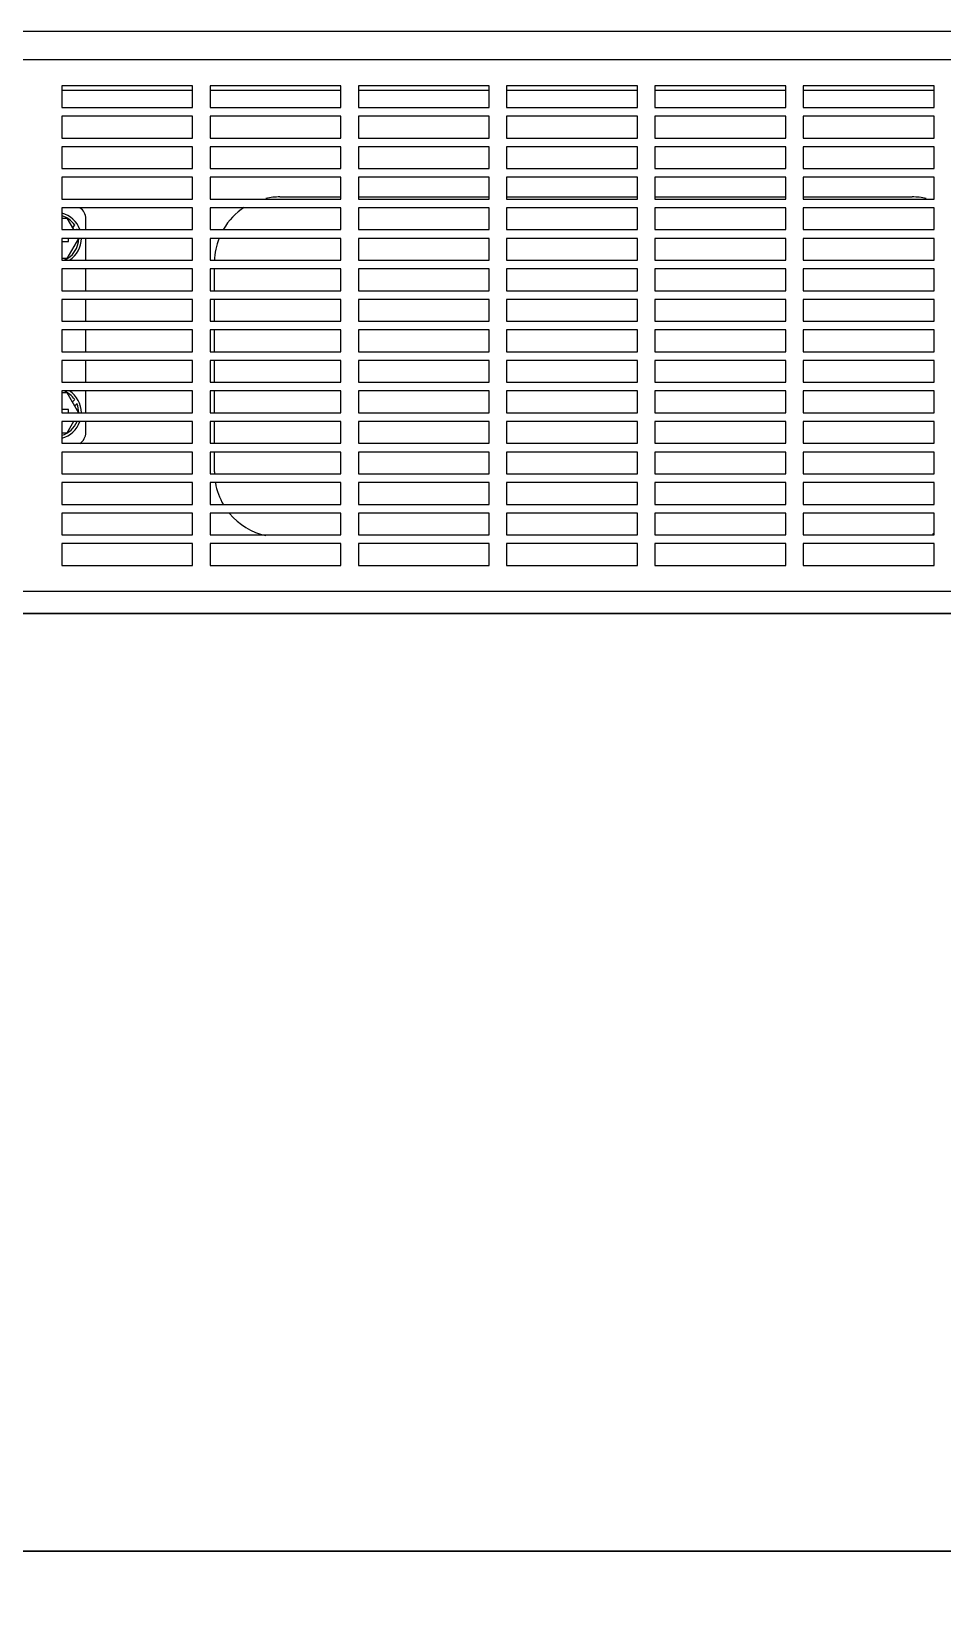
# Model space of a CAD drawing. Extents: x 61367 to 140945, y -1257 to 25588.
# Drawn here: x 82776 to 82985, y 17996.3 to 18354.6 of the extents above; entities that cross this region are included whole.
import ezdxf

# ---------------------------------------------------------------- set-up
doc = ezdxf.new("R2010")
doc.units = 0
doc.header["$MEASUREMENT"] = 0
doc.layers.get('0').update_dxf_attribs({"linetype": 'CONTINUOUS'})
for name, color, linetype in [('2401-00300-M6-16HWMC_0', 7, 'CONTINUOUS'), ('4212-73755_1_0', 7, 'CONTINUOUS'), ('4212-88600-1_0', 7, 'CONTINUOUS'), ('4215-06931_0', 7, 'CONTINUOUS'), ('4215-06932_0', 7, 'CONTINUOUS')]:
    doc.layers.add(name, color=color, linetype=linetype)
doc.layers.add('THICK', color=7, linetype='CONTINUOUS', lineweight=0)

# ---------------------------------------------------------------- blocks, each defined once
blk = doc.blocks.new('RYTYHTR')
at = {"layer": '2401-00300-M6-16HWMC_0', "color": 7, "linetype": 'Continuous'}
for p, q in [((-35064.9, -69631.53), (-35063.73, -69631.53)), ((-35063.73, -69631.53), (-35062.2, -69634.16)), ((-35061.95, -69633.15), (-35062.48, -69633.68)), ((-35061.55, -69634.16), (-35061.46, -69634.07)), ((-35064.9, -69636.91), (-35063.4, -69636.91)), ((-35061.05, -69636.16), (-35063.73, -69640.8)), ((-35063.4, -69636.91), (-35063.4, -69636.16)), ((-35063.73, -69640.8), (-35064.9, -69640.8)), ((-35064.9, -69671.53), (-35063.73, -69671.53)), ((-35063.73, -69671.53), (-35061.05, -69676.16)), ((-35061.95, -69673.15), (-35062.48, -69673.68)), ((-35061.97, -69674.58), (-35061.46, -69674.07)), ((-35063.4, -69675.41), (-35064.9, -69675.41)), ((-35062.2, -69678.16), (-35063.73, -69680.8)), ((-35063.4, -69676.16), (-35063.4, -69675.41)), ((-35063.73, -69680.8), (-35064.9, -69680.8))]:
    blk.add_line(p, q, dxfattribs=at)
for centre, radius, start, end in [((-35066.4, -69636.16), 6, 19.4734, 75.5051), ((-35066.4, -69636.16), 5.38, 34.1123, 73.7788), ((-35066.4, -69636.16), 5.38, 21.8637, 22.9799), ((-35066.4, -69636.16), 5.38, 291.2143, 0), ((-35066.4, -69636.16), 6, 303.3988, 0), ((-35066.4, -69676.16), 5.38, 34.1123, 68.761), ((-35066.4, -69676.16), 6, 0, 56.6012), ((-35066.4, -69676.16), 5.38, 0, 22.9799), ((-35066.4, -69676.16), 6, 284.4949, 340.5266), ((-35066.4, -69676.16), 5.38, 286.2161, 338.0978)]:
    blk.add_arc(centre, radius, start, end, dxfattribs=at)
at = {"layer": '4212-73755_1_0', "color": 7, "linetype": 'Continuous'}
blk.add_line((-35910.4, -69588.66), (-34259.4, -69588.66), dxfattribs=at)
at = {"layer": '4212-88600-1_0', "color": 7, "linetype": 'Continuous'}
for p, q in [((-35064.9, -69602.16), (-35034.9, -69602.16)), ((-35030.9, -69602.16), (-35000.9, -69602.16)), ((-34996.9, -69602.16), (-34966.9, -69602.16)), ((-34962.9, -69602.16), (-34932.9, -69602.16)), ((-34928.9, -69602.16), (-34898.9, -69602.16)), ((-34894.9, -69602.16), (-34864.9, -69602.16)), ((-35014.9, -69626.66), (-35000.9, -69626.66)), ((-34996.9, -69626.66), (-34966.9, -69626.66)), ((-34962.9, -69626.66), (-34932.9, -69626.66)), ((-34928.9, -69626.66), (-34898.9, -69626.66)), ((-34894.9, -69626.66), (-34869.9, -69626.66)), ((-35029.9, -69648.16), (-35029.9, -69643.16)), ((-35029.9, -69655.16), (-35029.9, -69650.16)), ((-35029.9, -69662.16), (-35029.9, -69657.16)), ((-35029.9, -69669.16), (-35029.9, -69664.16)), ((-35029.9, -69676.16), (-35029.9, -69671.16)), ((-35029.9, -69683.16), (-35029.9, -69678.16)), ((-35029.9, -69689.66), (-35029.9, -69685.16)), ((-35917.4, -69722.16), (-34252.4, -69722.16))]:
    blk.add_line(p, q, dxfattribs=at)
for centre, start, end in [((-35014.9, -69641.66), 90, 102.3432), ((-34869.9, -69641.66), 77.6568, 90), ((-35014.9, -69641.66), 122.9462, 149.6444), ((-35014.9, -69641.66), 158.3062, 178.6689), ((-35014.9, -69689.66), 180, 181.3311), ((-35014.9, -69689.66), 189.8145, 210.3556), ((-35014.9, -69689.66), 219.6773, 257.6568), ((-34869.9, -69689.66), 288, 288.8269)]:
    blk.add_arc(centre, 15, start, end, dxfattribs=at)
at = {"layer": '4215-06931_0', "color": 7, "linetype": 'Continuous'}
for p, q in [((-35917.9, -69595.16), (-34251.9, -69595.16)), ((-35034.9, -69601.16), (-35064.9, -69601.16)), ((-35064.9, -69601.16), (-35064.9, -69606.16)), ((-35034.9, -69606.16), (-35034.9, -69601.16)), ((-35000.9, -69601.16), (-35030.9, -69601.16)), ((-35030.9, -69601.16), (-35030.9, -69606.16)), ((-35000.9, -69606.16), (-35000.9, -69601.16)), ((-34966.9, -69601.16), (-34996.9, -69601.16)), ((-34996.9, -69601.16), (-34996.9, -69606.16)), ((-34966.9, -69606.16), (-34966.9, -69601.16)), ((-34932.9, -69601.16), (-34962.9, -69601.16)), ((-34962.9, -69601.16), (-34962.9, -69606.16)), ((-34932.9, -69606.16), (-34932.9, -69601.16)), ((-34898.9, -69601.16), (-34928.9, -69601.16)), ((-34928.9, -69601.16), (-34928.9, -69606.16)), ((-34898.9, -69606.16), (-34898.9, -69601.16)), ((-34864.9, -69601.16), (-34894.9, -69601.16)), ((-34894.9, -69601.16), (-34894.9, -69606.16)), ((-34864.9, -69606.16), (-34864.9, -69601.16)), ((-35064.9, -69606.16), (-35034.9, -69606.16)), ((-35030.9, -69606.16), (-35000.9, -69606.16)), ((-34996.9, -69606.16), (-34966.9, -69606.16)), ((-34962.9, -69606.16), (-34932.9, -69606.16)), ((-34928.9, -69606.16), (-34898.9, -69606.16)), ((-34894.9, -69606.16), (-34864.9, -69606.16)), ((-35034.9, -69608.16), (-35064.9, -69608.16)), ((-35064.9, -69608.16), (-35064.9, -69613.16)), ((-35034.9, -69613.16), (-35034.9, -69608.16)), ((-35000.9, -69608.16), (-35030.9, -69608.16)), ((-35030.9, -69608.16), (-35030.9, -69613.16)), ((-35000.9, -69613.16), (-35000.9, -69608.16)), ((-34966.9, -69608.16), (-34996.9, -69608.16)), ((-34996.9, -69608.16), (-34996.9, -69613.16)), ((-34966.9, -69613.16), (-34966.9, -69608.16)), ((-34932.9, -69608.16), (-34962.9, -69608.16)), ((-34962.9, -69608.16), (-34962.9, -69613.16)), ((-34932.9, -69613.16), (-34932.9, -69608.16)), ((-34898.9, -69608.16), (-34928.9, -69608.16)), ((-34928.9, -69608.16), (-34928.9, -69613.16)), ((-34898.9, -69613.16), (-34898.9, -69608.16)), ((-34864.9, -69608.16), (-34894.9, -69608.16)), ((-34894.9, -69608.16), (-34894.9, -69613.16)), ((-34864.9, -69613.16), (-34864.9, -69608.16)), ((-35064.9, -69613.16), (-35034.9, -69613.16)), ((-35030.9, -69613.16), (-35000.9, -69613.16)), ((-34996.9, -69613.16), (-34966.9, -69613.16)), ((-34962.9, -69613.16), (-34932.9, -69613.16)), ((-34928.9, -69613.16), (-34898.9, -69613.16)), ((-34894.9, -69613.16), (-34864.9, -69613.16)), ((-35034.9, -69615.16), (-35064.9, -69615.16)), ((-35064.9, -69615.16), (-35064.9, -69620.16)), ((-35034.9, -69620.16), (-35034.9, -69615.16)), ((-35000.9, -69615.16), (-35030.9, -69615.16)), ((-35030.9, -69615.16), (-35030.9, -69620.16)), ((-35000.9, -69620.16), (-35000.9, -69615.16)), ((-34966.9, -69615.16), (-34996.9, -69615.16)), ((-34996.9, -69615.16), (-34996.9, -69620.16)), ((-34966.9, -69620.16), (-34966.9, -69615.16)), ((-34932.9, -69615.16), (-34962.9, -69615.16)), ((-34962.9, -69615.16), (-34962.9, -69620.16)), ((-34932.9, -69620.16), (-34932.9, -69615.16)), ((-34898.9, -69615.16), (-34928.9, -69615.16)), ((-34928.9, -69615.16), (-34928.9, -69620.16)), ((-34898.9, -69620.16), (-34898.9, -69615.16)), ((-34864.9, -69615.16), (-34894.9, -69615.16)), ((-34894.9, -69615.16), (-34894.9, -69620.16)), ((-34864.9, -69620.16), (-34864.9, -69615.16)), ((-35064.9, -69620.16), (-35034.9, -69620.16)), ((-35030.9, -69620.16), (-35000.9, -69620.16)), ((-34996.9, -69620.16), (-34966.9, -69620.16)), ((-34962.9, -69620.16), (-34932.9, -69620.16)), ((-34928.9, -69620.16), (-34898.9, -69620.16)), ((-34894.9, -69620.16), (-34864.9, -69620.16)), ((-35034.9, -69622.16), (-35064.9, -69622.16)), ((-35064.9, -69622.16), (-35064.9, -69627.16)), ((-35034.9, -69627.16), (-35034.9, -69622.16)), ((-35000.9, -69622.16), (-35030.9, -69622.16)), ((-35030.9, -69622.16), (-35030.9, -69627.16)), ((-35000.9, -69627.16), (-35000.9, -69622.16)), ((-34966.9, -69622.16), (-34996.9, -69622.16)), ((-34996.9, -69622.16), (-34996.9, -69627.16)), ((-34966.9, -69627.16), (-34966.9, -69622.16)), ((-34932.9, -69622.16), (-34962.9, -69622.16)), ((-34962.9, -69622.16), (-34962.9, -69627.16)), ((-34932.9, -69627.16), (-34932.9, -69622.16)), ((-34898.9, -69622.16), (-34928.9, -69622.16)), ((-34928.9, -69622.16), (-34928.9, -69627.16)), ((-34898.9, -69627.16), (-34898.9, -69622.16)), ((-34864.9, -69622.16), (-34894.9, -69622.16)), ((-34894.9, -69622.16), (-34894.9, -69627.16)), ((-34864.9, -69627.16), (-34864.9, -69622.16)), ((-35064.9, -69627.16), (-35034.9, -69627.16)), ((-35030.9, -69627.16), (-35000.9, -69627.16)), ((-34996.9, -69627.16), (-34966.9, -69627.16)), ((-34962.9, -69627.16), (-34932.9, -69627.16)), ((-34928.9, -69627.16), (-34898.9, -69627.16)), ((-34894.9, -69627.16), (-34864.9, -69627.16)), ((-35034.9, -69629.16), (-35064.9, -69629.16)), ((-35064.9, -69629.16), (-35064.9, -69634.16)), ((-35034.9, -69634.16), (-35034.9, -69629.16)), ((-35000.9, -69629.16), (-35030.9, -69629.16)), ((-35030.9, -69629.16), (-35030.9, -69634.16)), ((-35000.9, -69634.16), (-35000.9, -69629.16)), ((-34966.9, -69629.16), (-34996.9, -69629.16)), ((-34996.9, -69629.16), (-34996.9, -69634.16)), ((-34966.9, -69634.16), (-34966.9, -69629.16)), ((-34932.9, -69629.16), (-34962.9, -69629.16)), ((-34962.9, -69629.16), (-34962.9, -69634.16)), ((-34932.9, -69634.16), (-34932.9, -69629.16)), ((-34898.9, -69629.16), (-34928.9, -69629.16)), ((-34928.9, -69629.16), (-34928.9, -69634.16)), ((-34898.9, -69634.16), (-34898.9, -69629.16)), ((-34864.9, -69629.16), (-34894.9, -69629.16)), ((-34894.9, -69629.16), (-34894.9, -69634.16)), ((-34864.9, -69634.16), (-34864.9, -69629.16)), ((-35064.9, -69634.16), (-35034.9, -69634.16)), ((-35030.9, -69634.16), (-35000.9, -69634.16)), ((-34996.9, -69634.16), (-34966.9, -69634.16)), ((-34962.9, -69634.16), (-34932.9, -69634.16)), ((-34928.9, -69634.16), (-34898.9, -69634.16)), ((-34894.9, -69634.16), (-34864.9, -69634.16)), ((-35034.9, -69636.16), (-35064.9, -69636.16)), ((-35064.9, -69636.16), (-35064.9, -69641.16)), ((-35034.9, -69641.16), (-35034.9, -69636.16)), ((-35000.9, -69636.16), (-35030.9, -69636.16)), ((-35030.9, -69636.16), (-35030.9, -69641.16)), ((-35000.9, -69641.16), (-35000.9, -69636.16)), ((-34966.9, -69636.16), (-34996.9, -69636.16)), ((-34996.9, -69636.16), (-34996.9, -69641.16)), ((-34966.9, -69641.16), (-34966.9, -69636.16)), ((-34932.9, -69636.16), (-34962.9, -69636.16)), ((-34962.9, -69636.16), (-34962.9, -69641.16)), ((-34932.9, -69641.16), (-34932.9, -69636.16)), ((-34898.9, -69636.16), (-34928.9, -69636.16)), ((-34928.9, -69636.16), (-34928.9, -69641.16)), ((-34898.9, -69641.16), (-34898.9, -69636.16)), ((-34864.9, -69636.16), (-34894.9, -69636.16)), ((-34894.9, -69636.16), (-34894.9, -69641.16)), ((-34864.9, -69641.16), (-34864.9, -69636.16)), ((-35064.9, -69641.16), (-35034.9, -69641.16)), ((-35030.9, -69641.16), (-35000.9, -69641.16)), ((-34996.9, -69641.16), (-34966.9, -69641.16)), ((-34962.9, -69641.16), (-34932.9, -69641.16)), ((-34928.9, -69641.16), (-34898.9, -69641.16)), ((-34894.9, -69641.16), (-34864.9, -69641.16)), ((-35034.9, -69643.16), (-35064.9, -69643.16)), ((-35064.9, -69643.16), (-35064.9, -69648.16)), ((-35034.9, -69648.16), (-35034.9, -69643.16)), ((-35000.9, -69643.16), (-35030.9, -69643.16)), ((-35030.9, -69643.16), (-35030.9, -69648.16)), ((-35000.9, -69648.16), (-35000.9, -69643.16)), ((-34966.9, -69643.16), (-34996.9, -69643.16)), ((-34996.9, -69643.16), (-34996.9, -69648.16)), ((-34966.9, -69648.16), (-34966.9, -69643.16)), ((-34932.9, -69643.16), (-34962.9, -69643.16)), ((-34962.9, -69643.16), (-34962.9, -69648.16)), ((-34932.9, -69648.16), (-34932.9, -69643.16)), ((-34898.9, -69643.16), (-34928.9, -69643.16)), ((-34928.9, -69643.16), (-34928.9, -69648.16)), ((-34898.9, -69648.16), (-34898.9, -69643.16)), ((-34864.9, -69643.16), (-34894.9, -69643.16)), ((-34894.9, -69643.16), (-34894.9, -69648.16)), ((-34864.9, -69648.16), (-34864.9, -69643.16)), ((-35064.9, -69648.16), (-35034.9, -69648.16)), ((-35030.9, -69648.16), (-35000.9, -69648.16)), ((-34996.9, -69648.16), (-34966.9, -69648.16)), ((-34962.9, -69648.16), (-34932.9, -69648.16)), ((-34928.9, -69648.16), (-34898.9, -69648.16)), ((-34894.9, -69648.16), (-34864.9, -69648.16)), ((-35034.9, -69650.16), (-35064.9, -69650.16)), ((-35064.9, -69650.16), (-35064.9, -69655.16)), ((-35034.9, -69655.16), (-35034.9, -69650.16)), ((-35000.9, -69650.16), (-35030.9, -69650.16)), ((-35030.9, -69650.16), (-35030.9, -69655.16)), ((-35000.9, -69655.16), (-35000.9, -69650.16)), ((-34966.9, -69650.16), (-34996.9, -69650.16)), ((-34996.9, -69650.16), (-34996.9, -69655.16)), ((-34966.9, -69655.16), (-34966.9, -69650.16)), ((-34932.9, -69650.16), (-34962.9, -69650.16)), ((-34962.9, -69650.16), (-34962.9, -69655.16)), ((-34932.9, -69655.16), (-34932.9, -69650.16)), ((-34898.9, -69650.16), (-34928.9, -69650.16)), ((-34928.9, -69650.16), (-34928.9, -69655.16)), ((-34898.9, -69655.16), (-34898.9, -69650.16)), ((-34864.9, -69650.16), (-34894.9, -69650.16)), ((-34894.9, -69650.16), (-34894.9, -69655.16)), ((-34864.9, -69655.16), (-34864.9, -69650.16)), ((-35064.9, -69655.16), (-35034.9, -69655.16)), ((-35034.9, -69657.16), (-35064.9, -69657.16)), ((-35064.9, -69657.16), (-35064.9, -69662.16)), ((-35034.9, -69662.16), (-35034.9, -69657.16)), ((-35030.9, -69655.16), (-35000.9, -69655.16)), ((-35000.9, -69657.16), (-35030.9, -69657.16)), ((-35030.9, -69657.16), (-35030.9, -69662.16)), ((-35000.9, -69662.16), (-35000.9, -69657.16)), ((-34996.9, -69655.16), (-34966.9, -69655.16)), ((-34966.9, -69657.16), (-34996.9, -69657.16)), ((-34996.9, -69657.16), (-34996.9, -69662.16)), ((-34966.9, -69662.16), (-34966.9, -69657.16)), ((-34962.9, -69655.16), (-34932.9, -69655.16)), ((-34932.9, -69657.16), (-34962.9, -69657.16)), ((-34962.9, -69657.16), (-34962.9, -69662.16)), ((-34932.9, -69662.16), (-34932.9, -69657.16)), ((-34928.9, -69655.16), (-34898.9, -69655.16)), ((-34898.9, -69657.16), (-34928.9, -69657.16)), ((-34928.9, -69657.16), (-34928.9, -69662.16)), ((-34898.9, -69662.16), (-34898.9, -69657.16)), ((-34894.9, -69655.16), (-34864.9, -69655.16)), ((-34864.9, -69657.16), (-34894.9, -69657.16)), ((-34894.9, -69657.16), (-34894.9, -69662.16)), ((-34864.9, -69662.16), (-34864.9, -69657.16)), ((-35064.9, -69662.16), (-35034.9, -69662.16)), ((-35034.9, -69664.16), (-35064.9, -69664.16)), ((-35064.9, -69664.16), (-35064.9, -69669.16)), ((-35034.9, -69669.16), (-35034.9, -69664.16)), ((-35030.9, -69662.16), (-35000.9, -69662.16)), ((-35000.9, -69664.16), (-35030.9, -69664.16)), ((-35030.9, -69664.16), (-35030.9, -69669.16)), ((-35000.9, -69669.16), (-35000.9, -69664.16)), ((-34996.9, -69662.16), (-34966.9, -69662.16)), ((-34966.9, -69664.16), (-34996.9, -69664.16)), ((-34996.9, -69664.16), (-34996.9, -69669.16)), ((-34966.9, -69669.16), (-34966.9, -69664.16)), ((-34962.9, -69662.16), (-34932.9, -69662.16)), ((-34932.9, -69664.16), (-34962.9, -69664.16)), ((-34962.9, -69664.16), (-34962.9, -69669.16)), ((-34932.9, -69669.16), (-34932.9, -69664.16)), ((-34928.9, -69662.16), (-34898.9, -69662.16)), ((-34898.9, -69664.16), (-34928.9, -69664.16)), ((-34928.9, -69664.16), (-34928.9, -69669.16)), ((-34898.9, -69669.16), (-34898.9, -69664.16)), ((-34894.9, -69662.16), (-34864.9, -69662.16)), ((-34864.9, -69664.16), (-34894.9, -69664.16)), ((-34894.9, -69664.16), (-34894.9, -69669.16)), ((-34864.9, -69669.16), (-34864.9, -69664.16)), ((-35064.9, -69669.16), (-35034.9, -69669.16)), ((-35034.9, -69671.16), (-35064.9, -69671.16)), ((-35064.9, -69671.16), (-35064.9, -69676.16)), ((-35034.9, -69676.16), (-35034.9, -69671.16)), ((-35030.9, -69669.16), (-35000.9, -69669.16)), ((-35000.9, -69671.16), (-35030.9, -69671.16)), ((-35030.9, -69671.16), (-35030.9, -69676.16)), ((-35000.9, -69676.16), (-35000.9, -69671.16)), ((-34996.9, -69669.16), (-34966.9, -69669.16)), ((-34966.9, -69671.16), (-34996.9, -69671.16)), ((-34996.9, -69671.16), (-34996.9, -69676.16)), ((-34966.9, -69676.16), (-34966.9, -69671.16)), ((-34962.9, -69669.16), (-34932.9, -69669.16)), ((-34932.9, -69671.16), (-34962.9, -69671.16)), ((-34962.9, -69671.16), (-34962.9, -69676.16)), ((-34932.9, -69676.16), (-34932.9, -69671.16)), ((-34928.9, -69669.16), (-34898.9, -69669.16)), ((-34898.9, -69671.16), (-34928.9, -69671.16)), ((-34928.9, -69671.16), (-34928.9, -69676.16)), ((-34898.9, -69676.16), (-34898.9, -69671.16)), ((-34894.9, -69669.16), (-34864.9, -69669.16)), ((-34864.9, -69671.16), (-34894.9, -69671.16)), ((-34894.9, -69671.16), (-34894.9, -69676.16)), ((-34864.9, -69676.16), (-34864.9, -69671.16)), ((-35064.9, -69676.16), (-35034.9, -69676.16)), ((-35034.9, -69678.16), (-35064.9, -69678.16)), ((-35064.9, -69678.16), (-35064.9, -69683.16)), ((-35034.9, -69683.16), (-35034.9, -69678.16)), ((-35030.9, -69676.16), (-35000.9, -69676.16)), ((-35000.9, -69678.16), (-35030.9, -69678.16)), ((-35030.9, -69678.16), (-35030.9, -69683.16)), ((-35000.9, -69683.16), (-35000.9, -69678.16)), ((-34996.9, -69676.16), (-34966.9, -69676.16)), ((-34966.9, -69678.16), (-34996.9, -69678.16)), ((-34996.9, -69678.16), (-34996.9, -69683.16)), ((-34966.9, -69683.16), (-34966.9, -69678.16)), ((-34962.9, -69676.16), (-34932.9, -69676.16)), ((-34932.9, -69678.16), (-34962.9, -69678.16)), ((-34962.9, -69678.16), (-34962.9, -69683.16)), ((-34932.9, -69683.16), (-34932.9, -69678.16)), ((-34928.9, -69676.16), (-34898.9, -69676.16)), ((-34898.9, -69678.16), (-34928.9, -69678.16)), ((-34928.9, -69678.16), (-34928.9, -69683.16)), ((-34898.9, -69683.16), (-34898.9, -69678.16)), ((-34894.9, -69676.16), (-34864.9, -69676.16)), ((-34864.9, -69678.16), (-34894.9, -69678.16)), ((-34894.9, -69678.16), (-34894.9, -69683.16)), ((-34864.9, -69683.16), (-34864.9, -69678.16)), ((-35064.9, -69683.16), (-35034.9, -69683.16)), ((-35034.9, -69685.16), (-35064.9, -69685.16)), ((-35064.9, -69685.16), (-35064.9, -69690.16)), ((-35034.9, -69690.16), (-35034.9, -69685.16)), ((-35030.9, -69683.16), (-35000.9, -69683.16)), ((-35000.9, -69685.16), (-35030.9, -69685.16)), ((-35030.9, -69685.16), (-35030.9, -69690.16)), ((-35000.9, -69690.16), (-35000.9, -69685.16)), ((-34996.9, -69683.16), (-34966.9, -69683.16)), ((-34966.9, -69685.16), (-34996.9, -69685.16)), ((-34996.9, -69685.16), (-34996.9, -69690.16)), ((-34966.9, -69690.16), (-34966.9, -69685.16)), ((-34962.9, -69683.16), (-34932.9, -69683.16)), ((-34932.9, -69685.16), (-34962.9, -69685.16)), ((-34962.9, -69685.16), (-34962.9, -69690.16)), ((-34932.9, -69690.16), (-34932.9, -69685.16)), ((-34928.9, -69683.16), (-34898.9, -69683.16)), ((-34898.9, -69685.16), (-34928.9, -69685.16)), ((-34928.9, -69685.16), (-34928.9, -69690.16)), ((-34898.9, -69690.16), (-34898.9, -69685.16)), ((-34894.9, -69683.16), (-34864.9, -69683.16)), ((-34864.9, -69685.16), (-34894.9, -69685.16)), ((-34894.9, -69685.16), (-34894.9, -69690.16)), ((-34864.9, -69690.16), (-34864.9, -69685.16)), ((-35064.9, -69690.16), (-35034.9, -69690.16)), ((-35034.9, -69692.16), (-35064.9, -69692.16)), ((-35064.9, -69692.16), (-35064.9, -69697.16)), ((-35034.9, -69697.16), (-35034.9, -69692.16)), ((-35030.9, -69690.16), (-35000.9, -69690.16)), ((-35000.9, -69692.16), (-35030.9, -69692.16)), ((-35030.9, -69692.16), (-35030.9, -69697.16)), ((-35000.9, -69697.16), (-35000.9, -69692.16)), ((-34996.9, -69690.16), (-34966.9, -69690.16)), ((-34966.9, -69692.16), (-34996.9, -69692.16)), ((-34996.9, -69692.16), (-34996.9, -69697.16)), ((-34966.9, -69697.16), (-34966.9, -69692.16)), ((-34962.9, -69690.16), (-34932.9, -69690.16)), ((-34932.9, -69692.16), (-34962.9, -69692.16)), ((-34962.9, -69692.16), (-34962.9, -69697.16)), ((-34932.9, -69697.16), (-34932.9, -69692.16)), ((-34928.9, -69690.16), (-34898.9, -69690.16)), ((-34898.9, -69692.16), (-34928.9, -69692.16)), ((-34928.9, -69692.16), (-34928.9, -69697.16)), ((-34898.9, -69697.16), (-34898.9, -69692.16)), ((-34894.9, -69690.16), (-34864.9, -69690.16)), ((-34864.9, -69692.16), (-34894.9, -69692.16)), ((-34894.9, -69692.16), (-34894.9, -69697.16)), ((-34864.9, -69697.16), (-34864.9, -69692.16)), ((-35064.9, -69697.16), (-35034.9, -69697.16)), ((-35034.9, -69699.16), (-35064.9, -69699.16)), ((-35064.9, -69699.16), (-35064.9, -69704.16)), ((-35034.9, -69704.16), (-35034.9, -69699.16)), ((-35030.9, -69697.16), (-35000.9, -69697.16)), ((-35000.9, -69699.16), (-35030.9, -69699.16)), ((-35030.9, -69699.16), (-35030.9, -69704.16)), ((-35000.9, -69704.16), (-35000.9, -69699.16)), ((-34996.9, -69697.16), (-34966.9, -69697.16)), ((-34966.9, -69699.16), (-34996.9, -69699.16)), ((-34996.9, -69699.16), (-34996.9, -69704.16)), ((-34966.9, -69704.16), (-34966.9, -69699.16)), ((-34962.9, -69697.16), (-34932.9, -69697.16)), ((-34932.9, -69699.16), (-34962.9, -69699.16)), ((-34962.9, -69699.16), (-34962.9, -69704.16)), ((-34932.9, -69704.16), (-34932.9, -69699.16)), ((-34928.9, -69697.16), (-34898.9, -69697.16)), ((-34898.9, -69699.16), (-34928.9, -69699.16)), ((-34928.9, -69699.16), (-34928.9, -69704.16)), ((-34898.9, -69704.16), (-34898.9, -69699.16)), ((-34894.9, -69697.16), (-34864.9, -69697.16)), ((-34864.9, -69699.16), (-34894.9, -69699.16)), ((-34894.9, -69699.16), (-34894.9, -69704.16)), ((-34864.9, -69704.16), (-34864.9, -69699.16)), ((-35064.9, -69704.16), (-35034.9, -69704.16)), ((-35034.9, -69706.16), (-35064.9, -69706.16)), ((-35064.9, -69706.16), (-35064.9, -69711.16)), ((-35034.9, -69711.16), (-35034.9, -69706.16)), ((-35030.9, -69704.16), (-35000.9, -69704.16)), ((-35000.9, -69706.16), (-35030.9, -69706.16)), ((-35030.9, -69706.16), (-35030.9, -69711.16)), ((-35000.9, -69711.16), (-35000.9, -69706.16)), ((-34996.9, -69704.16), (-34966.9, -69704.16)), ((-34966.9, -69706.16), (-34996.9, -69706.16)), ((-34996.9, -69706.16), (-34996.9, -69711.16)), ((-34966.9, -69711.16), (-34966.9, -69706.16)), ((-34962.9, -69704.16), (-34932.9, -69704.16)), ((-34932.9, -69706.16), (-34962.9, -69706.16)), ((-34962.9, -69706.16), (-34962.9, -69711.16)), ((-34932.9, -69711.16), (-34932.9, -69706.16)), ((-34928.9, -69704.16), (-34898.9, -69704.16)), ((-34898.9, -69706.16), (-34928.9, -69706.16)), ((-34928.9, -69706.16), (-34928.9, -69711.16)), ((-34898.9, -69711.16), (-34898.9, -69706.16)), ((-34894.9, -69704.16), (-34864.9, -69704.16)), ((-34864.9, -69706.16), (-34894.9, -69706.16)), ((-34894.9, -69706.16), (-34894.9, -69711.16)), ((-34864.9, -69711.16), (-34864.9, -69706.16)), ((-35064.9, -69711.16), (-35034.9, -69711.16)), ((-35030.9, -69711.16), (-35000.9, -69711.16)), ((-34996.9, -69711.16), (-34966.9, -69711.16)), ((-34962.9, -69711.16), (-34932.9, -69711.16)), ((-34928.9, -69711.16), (-34898.9, -69711.16)), ((-34894.9, -69711.16), (-34864.9, -69711.16)), ((-34251.9, -69717.16), (-35917.9, -69717.16))]:
    blk.add_line(p, q, dxfattribs=at)
at = {"layer": '4215-06932_0', "color": 7, "linetype": 'Continuous'}
for p, q in [((-35059.4, -69634.16), (-35059.4, -69631.66)), ((-35059.4, -69641.16), (-35059.4, -69636.16)), ((-35059.4, -69648.16), (-35059.4, -69643.16)), ((-35059.4, -69655.16), (-35059.4, -69650.16)), ((-35059.4, -69662.16), (-35059.4, -69657.16)), ((-35059.4, -69669.16), (-35059.4, -69664.16)), ((-35059.4, -69676.16), (-35059.4, -69671.16)), ((-35059.4, -69680.66), (-35059.4, -69678.16))]:
    blk.add_line(p, q, dxfattribs=at)
for centre, start, end in [((-35062.4, -69631.66), 0, 56.9308), ((-35062.4, -69680.66), 303.0692, 0)]:
    blk.add_arc(centre, 3, start, end, dxfattribs=at)

msp = doc.modelspace()

# ---------------------------------------------------------------- linework, layer by layer
at = {"color": 5}
msp.add_lwpolyline([(81930.543, 18006.086), (83595.543, 18006.086), (83595.543, 18221.086), (81930.543, 18221.086)], close=True, dxfattribs=at)
at = {"layer": 'THICK', "lineweight": -3}
msp.add_lwpolyline([(83820.043, 17861.086), (83829.043, 17861.086), (83829.043, 18006.086), (81697.043, 18006.086), (81697.043, 17861.086), (81706.043, 17861.086), (81706.043, 17756.086), (83820.043, 17756.086)], close=True, dxfattribs=at)

# ---------------------------------------------------------------- block references
at = {"lineweight": -3}
msp.add_blockref('RYTYHTR', (117847.947, 87943.251), dxfattribs=at)

doc.saveas('drawing.dxf')
